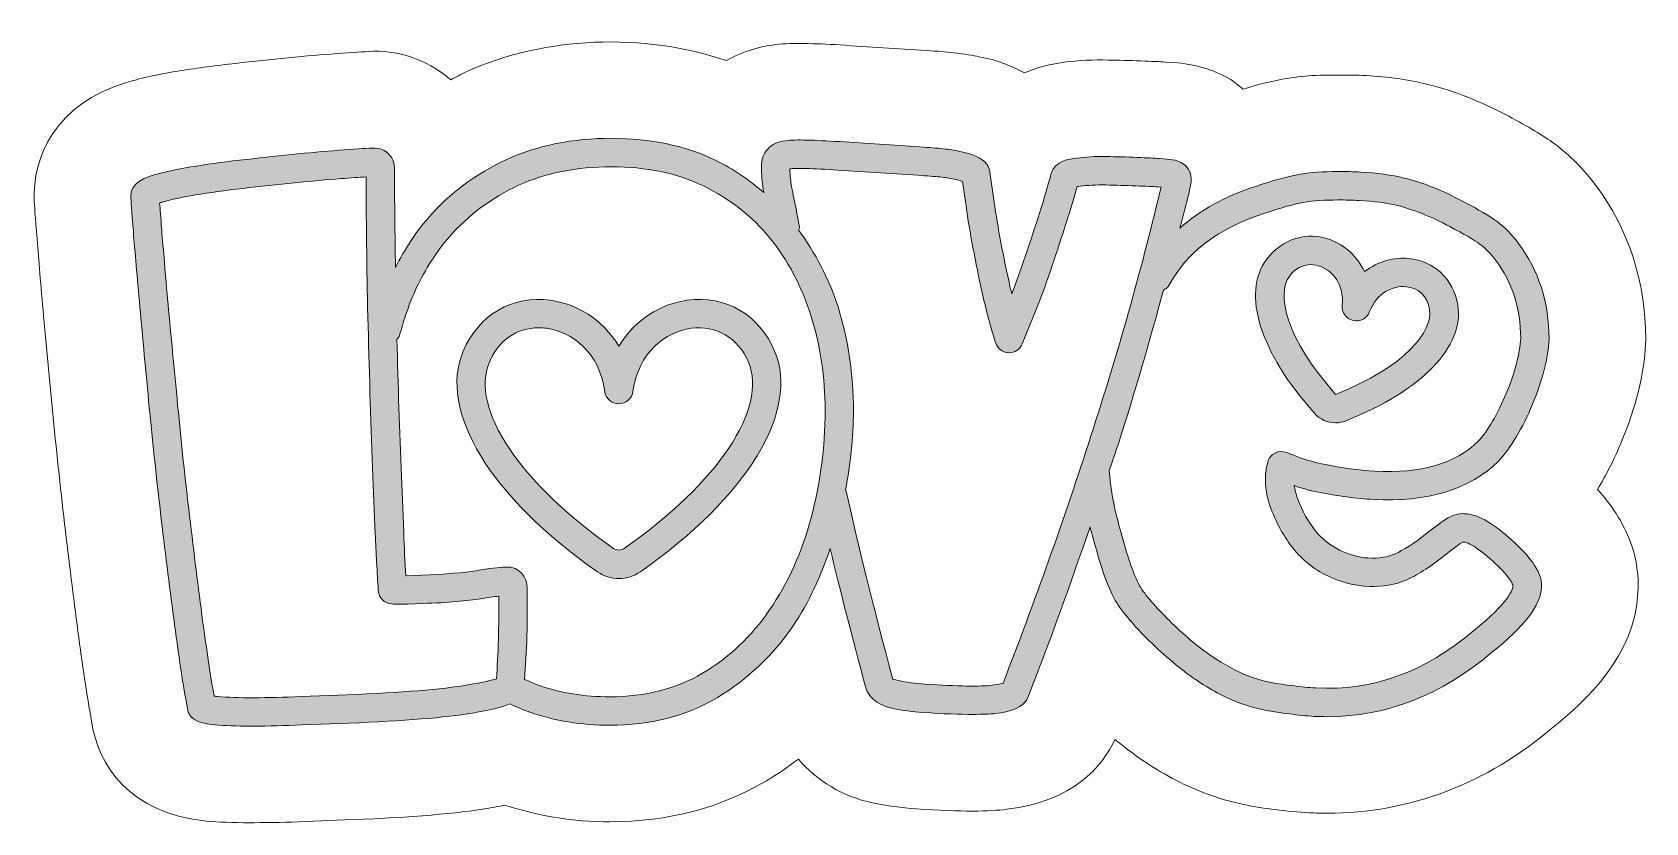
# Model space of a CAD drawing. Header units: inches. Extents: x 1.8 to 28.2, y -17.9 to -12.
# Drawn here: x 16.21 to 28.23, y -17.91 to -12.02 of the extents above; entities that cross this region are included whole.
import ezdxf

# ---------------------------------------------------------------- set-up
doc = ezdxf.new("R2010")
doc.units = ezdxf.units.IN
doc.header["$MEASUREMENT"] = 0
doc.layers.add('1', color=7, linetype='Continuous')

# ---------------------------------------------------------------- blocks, each defined once
blk = doc.blocks.new('block 5')
at = {"layer": '1', "lineweight": 0}
for points, knots in [([(27.332, -15.903), (27.282, -15.848), (27.226, -15.795), (27.165, -15.746), (27.101, -15.694), (27.044, -15.657), (26.986, -15.631), (26.945, -15.615), (26.909, -15.607), (26.878, -15.606), (26.833, -15.603), (26.788, -15.617), (26.737, -15.649), (26.705, -15.67), (26.658, -15.705), (26.599, -15.752), (26.501, -15.829), (26.421, -15.88), (26.362, -15.905), (26.308, -15.929), (26.247, -15.94), (26.159, -15.936), (26.09, -15.932), (26.022, -15.913), (25.949, -15.877), (25.877, -15.842), (25.818, -15.795), (25.768, -15.732), (25.715, -15.666), (25.671, -15.587), (25.637, -15.497), (25.624, -15.463), (25.616, -15.43), (25.611, -15.397), (25.619, -15.4), (25.626, -15.402), (25.634, -15.405), (25.682, -15.421), (25.734, -15.435), (25.789, -15.446), (25.936, -15.475), (26.073, -15.493), (26.199, -15.5), (26.603, -15.521), (26.917, -15.427), (27.132, -15.215), (27.225, -15.112), (27.311, -14.97), (27.385, -14.791), (27.46, -14.611), (27.501, -14.449), (27.509, -14.305), (27.508, -14.033), (27.431, -13.793), (27.281, -13.593), (27.232, -13.527), (27.178, -13.472), (27.121, -13.429), (27.067, -13.39), (26.985, -13.341), (26.869, -13.281), (26.711, -13.196), (26.562, -13.137), (26.429, -13.106), (26.336, -13.083), (26.227, -13.068), (26.106, -13.061), (26.052, -13.058), (25.994, -13.057), (25.935, -13.058), (25.829, -13.057), (25.728, -13.063), (25.64, -13.08), (25.554, -13.095), (25.45, -13.125), (25.324, -13.168), (25.093, -13.241), (24.909, -13.347), (24.759, -13.48), (24.777, -13.405), (24.8, -13.328), (24.818, -13.253), (24.823, -13.235), (24.828, -13.215), (24.832, -13.193), (24.839, -13.161), (24.843, -13.137), (24.844, -13.122), (24.845, -13.098), (24.844, -12.975), (24.666, -12.964), (24.666, -12.964), (24.608, -12.96), (24.608, -12.96), (24.572, -12.958), (24.517, -12.955), (24.44, -12.952), (24.363, -12.949), (24.286, -12.947), (24.209, -12.946), (24.126, -12.944), (24.055, -12.949), (23.99, -12.957), (23.938, -12.964), (23.83, -12.977), (23.802, -13.069), (23.777, -13.163), (23.748, -13.263), (23.714, -13.368), (23.68, -13.474), (23.645, -13.581), (23.608, -13.69), (23.576, -13.787), (23.542, -13.88), (23.508, -13.969), (23.504, -13.955), (23.501, -13.94), (23.497, -13.925), (23.471, -13.806), (23.447, -13.693), (23.427, -13.585), (23.407, -13.478), (23.39, -13.379), (23.377, -13.286), (23.377, -13.286), (23.343, -13.045), (23.343, -13.045), (23.326, -12.979), (23.263, -12.95), (23.186, -12.922), (23.186, -12.922), (23.112, -12.905), (23.112, -12.905), (23.084, -12.899), (23.046, -12.893), (22.997, -12.888), (22.951, -12.883), (22.894, -12.878), (22.824, -12.874), (22.824, -12.874), (22.263, -12.837), (22.263, -12.837), (22.161, -12.831), (22.077, -12.826), (22.01, -12.824), (21.937, -12.821), (21.882, -12.822), (21.842, -12.826), (21.782, -12.831), (21.737, -12.847), (21.703, -12.877), (21.668, -12.909), (21.647, -12.952), (21.644, -13.002), (21.643, -13.026), (21.643, -13.055), (21.646, -13.088), (21.648, -13.117), (21.651, -13.142), (21.653, -13.166), (21.655, -13.18), (21.659, -13.197), (21.662, -13.214), (21.554, -13.122), (21.438, -13.04), (21.305, -12.975), (21.08, -12.865), (20.818, -12.81), (20.528, -12.81), (20.237, -12.81), (19.975, -12.863), (19.746, -12.968), (19.519, -13.073), (19.321, -13.22), (19.16, -13.406), (19.066, -13.514), (18.987, -13.639), (18.919, -13.771), (18.915, -13.529), (18.912, -13.284), (18.911, -13.03), (18.91, -12.975), (18.885, -12.941), (18.865, -12.922), (18.844, -12.903), (18.805, -12.879), (18.748, -12.883), (18.689, -12.885), (18.605, -12.891), (18.497, -12.899), (18.389, -12.907), (18.272, -12.918), (18.145, -12.931), (18.019, -12.944), (17.89, -12.957), (17.758, -12.973), (17.624, -12.988), (17.504, -13.005), (17.396, -13.023), (17.284, -13.041), (17.195, -13.061), (17.123, -13.083), (17.069, -13.099), (16.942, -13.137), (16.948, -13.247), (16.949, -13.267), (16.955, -13.353), (16.967, -13.505), (16.979, -13.654), (16.995, -13.841), (17.016, -14.067), (17.036, -14.292), (17.06, -14.543), (17.086, -14.82), (17.113, -15.097), (17.143, -15.374), (17.175, -15.649), (17.208, -15.924), (17.241, -16.186), (17.274, -16.434), (17.307, -16.683), (17.339, -16.892), (17.368, -17.045), (17.373, -17.16), (17.51, -17.173), (17.576, -17.179), (17.647, -17.185), (17.735, -17.189), (17.84, -17.189), (17.848, -17.189), (17.856, -17.189), (17.864, -17.189), (17.975, -17.188), (18.095, -17.185), (18.223, -17.18), (18.223, -17.18), (18.569, -17.166), (18.569, -17.166), (18.981, -17.15), (19.292, -17.125), (19.493, -17.091), (19.619, -17.069), (19.708, -17.05), (19.77, -17.023), (19.819, -17.046), (19.868, -17.067), (19.92, -17.085), (20.103, -17.149), (20.304, -17.182), (20.516, -17.182), (20.817, -17.182), (21.085, -17.113), (21.313, -16.977), (21.538, -16.843), (21.728, -16.663), (21.879, -16.442), (21.997, -16.271), (22.085, -16.074), (22.156, -15.866), (22.229, -16.175), (22.317, -16.52), (22.421, -16.904), (22.438, -16.958), (22.487, -17.028), (22.62, -17.056), (22.692, -17.071), (22.768, -17.082), (22.846, -17.087), (22.998, -17.097), (23.121, -17.101), (23.217, -17.101), (23.288, -17.101), (23.344, -17.099), (23.388, -17.094), (23.486, -17.082), (23.603, -17.056), (23.633, -16.964), (23.794, -16.55), (23.945, -16.128), (24.091, -15.705), (24.102, -15.746), (24.113, -15.786), (24.124, -15.826), (24.124, -15.826), (24.143, -15.893), (24.143, -15.893), (24.191, -16.069), (24.242, -16.197), (24.3, -16.288), (24.365, -16.38), (24.457, -16.483), (24.574, -16.594), (24.692, -16.705), (24.806, -16.797), (24.916, -16.868), (25.026, -16.939), (25.133, -16.992), (25.231, -17.026), (25.33, -17.06), (25.447, -17.084), (25.576, -17.097), (25.638, -17.106), (25.699, -17.112), (25.76, -17.116), (25.793, -17.117), (25.825, -17.118), (25.857, -17.118), (26.299, -17.118), (26.711, -16.957), (27.079, -16.641), (27.326, -16.446), (27.445, -16.291), (27.452, -16.154), (27.454, -16.124), (27.449, -16.094), (27.44, -16.07), (27.424, -16.021), (27.388, -15.966), (27.332, -15.903)], [0, 0, 0, 0, 1, 1, 1, 2, 2, 2, 3, 3, 3, 4, 4, 4, 5, 5, 5, 6, 6, 6, 7, 7, 7, 8, 8, 8, 9, 9, 9, 10, 10, 10, 11, 11, 11, 12, 12, 12, 13, 13, 13, 14, 14, 14, 15, 15, 15, 16, 16, 16, 17, 17, 17, 18, 18, 18, 19, 19, 19, 20, 20, 20, 21, 21, 21, 22, 22, 22, 23, 23, 23, 24, 24, 24, 25, 25, 25, 26, 26, 26, 27, 27, 27, 28, 28, 28, 29, 29, 29, 30, 30, 30, 31, 31, 31, 32, 32, 32, 33, 33, 33, 34, 34, 34, 35, 35, 35, 36, 36, 36, 37, 37, 37, 38, 38, 38, 39, 39, 39, 40, 40, 40, 41, 41, 41, 42, 42, 42, 43, 43, 43, 44, 44, 44, 45, 45, 45, 46, 46, 46, 47, 47, 47, 48, 48, 48, 49, 49, 49, 50, 50, 50, 51, 51, 51, 52, 52, 52, 53, 53, 53, 54, 54, 54, 55, 55, 55, 56, 56, 56, 57, 57, 57, 58, 58, 58, 59, 59, 59, 60, 60, 60, 61, 61, 61, 62, 62, 62, 63, 63, 63, 64, 64, 64, 65, 65, 65, 66, 66, 66, 67, 67, 67, 68, 68, 68, 69, 69, 69, 70, 70, 70, 71, 71, 71, 72, 72, 72, 73, 73, 73, 74, 74, 74, 75, 75, 75, 76, 76, 76, 77, 77, 77, 78, 78, 78, 79, 79, 79, 80, 80, 80, 81, 81, 81, 82, 82, 82, 83, 83, 83, 84, 84, 84, 85, 85, 85, 86, 86, 86, 87, 87, 87, 88, 88, 88, 89, 89, 89, 90, 90, 90, 91, 91, 91, 92, 92, 92, 93, 93, 93, 94, 94, 94, 95, 95, 95, 96, 96, 96, 97, 97, 97, 98, 98, 98, 99, 99, 99, 100, 100, 100, 101, 101, 101, 102, 102, 102, 103, 103, 103, 104, 104, 104, 105, 105, 105, 106, 106, 106, 106]), ([(21.705, -16.322), (21.571, -16.518), (21.403, -16.677), (21.205, -16.795), (21.01, -16.911), (20.778, -16.97), (20.516, -16.97), (20.327, -16.97), (20.15, -16.942), (19.989, -16.885), (19.952, -16.872), (19.916, -16.856), (19.88, -16.84), (19.896, -16.638), (19.903, -16.411), (19.9, -16.159), (19.9, -16.158), (19.9, -16.157), (19.9, -16.156), (19.897, -16.098), (19.872, -16.063), (19.852, -16.044), (19.831, -16.024), (19.799, -15.998), (19.736, -16.004), (19.69, -16.006), (19.618, -16.014), (19.519, -16.031), (19.431, -16.045), (19.294, -16.057), (19.114, -16.064), (19.114, -16.064), (19, -16.068), (19, -16.068), (18.999, -16.068), (18.997, -16.069), (18.996, -16.069), (18.989, -15.962), (18.984, -15.855), (18.98, -15.747), (18.98, -15.747), (18.963, -15.324), (18.963, -15.324), (18.949, -14.99), (18.939, -14.65), (18.93, -14.307), (18.937, -14.297), (18.947, -14.291), (18.95, -14.279), (18.963, -14.228), (18.978, -14.178), (18.994, -14.129), (19.018, -14.059), (19.044, -13.991), (19.074, -13.926), (19.141, -13.785), (19.223, -13.656), (19.32, -13.544), (19.461, -13.382), (19.635, -13.253), (19.835, -13.16), (20.035, -13.068), (20.268, -13.022), (20.528, -13.022), (20.786, -13.022), (21.017, -13.07), (21.213, -13.165), (21.41, -13.261), (21.576, -13.392), (21.707, -13.553), (21.84, -13.717), (21.943, -13.912), (22.012, -14.13), (22.082, -14.352), (22.118, -14.59), (22.118, -14.839), (22.118, -15.111), (22.083, -15.38), (22.013, -15.638), (21.945, -15.893), (21.841, -16.124), (21.705, -16.322)], [0, 0, 0, 0, 1, 1, 1, 2, 2, 2, 3, 3, 3, 4, 4, 4, 5, 5, 5, 6, 6, 6, 7, 7, 7, 8, 8, 8, 9, 9, 9, 10, 10, 10, 11, 11, 11, 12, 12, 12, 13, 13, 13, 14, 14, 14, 15, 15, 15, 16, 16, 16, 17, 17, 17, 18, 18, 18, 19, 19, 19, 20, 20, 20, 21, 21, 21, 22, 22, 22, 23, 23, 23, 24, 24, 24, 25, 25, 25, 26, 26, 26, 27, 27, 27, 27]), ([(23.443, -16.868), (23.431, -16.872), (23.407, -16.878), (23.363, -16.884), (23.274, -16.894), (23.105, -16.892), (22.86, -16.876), (22.792, -16.871), (22.726, -16.862), (22.663, -16.849), (22.635, -16.843), (22.624, -16.836), (22.622, -16.84), (22.477, -16.298), (22.36, -15.826), (22.275, -15.438), (22.274, -15.435), (22.271, -15.434), (22.27, -15.43), (22.305, -15.236), (22.329, -15.039), (22.329, -14.839), (22.329, -14.568), (22.29, -14.308), (22.214, -14.066), (22.146, -13.853), (22.045, -13.664), (21.921, -13.495), (21.922, -13.487), (21.928, -13.48), (21.927, -13.471), (21.92, -13.426), (21.907, -13.364), (21.895, -13.302), (21.882, -13.24), (21.869, -13.178), (21.863, -13.137), (21.861, -13.119), (21.859, -13.097), (21.857, -13.07), (21.856, -13.058), (21.855, -13.048), (21.855, -13.037), (21.857, -13.037), (21.859, -13.037), (21.861, -13.037), (21.896, -13.033), (21.942, -13.033), (22.002, -13.035), (22.068, -13.038), (22.15, -13.042), (22.249, -13.049), (22.249, -13.049), (22.811, -13.085), (22.811, -13.085), (22.876, -13.089), (22.932, -13.094), (22.974, -13.098), (23.014, -13.103), (23.045, -13.107), (23.067, -13.112), (23.067, -13.112), (23.124, -13.124), (23.124, -13.124), (23.131, -13.127), (23.137, -13.129), (23.142, -13.131), (23.142, -13.131), (23.167, -13.316), (23.167, -13.316), (23.181, -13.411), (23.198, -13.514), (23.219, -13.624), (23.239, -13.733), (23.263, -13.849), (23.29, -13.971), (23.318, -14.094), (23.35, -14.215), (23.387, -14.332), (23.4, -14.375), (23.439, -14.405), (23.483, -14.407), (23.531, -14.407), (23.569, -14.382), (23.586, -14.341), (23.586, -14.341), (23.694, -14.073), (23.694, -14.073), (23.734, -13.972), (23.773, -13.867), (23.809, -13.757), (23.846, -13.648), (23.881, -13.539), (23.915, -13.433), (23.945, -13.341), (23.971, -13.253), (23.994, -13.17), (24.001, -13.169), (24.008, -13.168), (24.017, -13.167), (24.073, -13.16), (24.135, -13.157), (24.207, -13.157), (24.281, -13.159), (24.356, -13.161), (24.431, -13.164), (24.506, -13.167), (24.56, -13.169), (24.594, -13.171), (24.594, -13.171), (24.619, -13.173), (24.619, -13.173), (24.619, -13.173), (24.61, -13.212), (24.61, -13.212), (24.471, -13.794), (24.299, -14.405), (24.097, -15.027), (23.899, -15.643), (23.679, -16.26), (23.443, -16.868)], [0, 0, 0, 0, 1, 1, 1, 2, 2, 2, 3, 3, 3, 4, 4, 4, 5, 5, 5, 6, 6, 6, 7, 7, 7, 8, 8, 8, 9, 9, 9, 10, 10, 10, 11, 11, 11, 12, 12, 12, 13, 13, 13, 14, 14, 14, 15, 15, 15, 16, 16, 16, 17, 17, 17, 18, 18, 18, 19, 19, 19, 20, 20, 20, 21, 21, 21, 22, 22, 22, 23, 23, 23, 24, 24, 24, 25, 25, 25, 26, 26, 26, 27, 27, 27, 28, 28, 28, 29, 29, 29, 30, 30, 30, 31, 31, 31, 32, 32, 32, 33, 33, 33, 34, 34, 34, 35, 35, 35, 36, 36, 36, 37, 37, 37, 38, 38, 38, 39, 39, 39, 40, 40, 40, 40]), ([(19.67, -16.836), (19.639, -16.846), (19.577, -16.861), (19.457, -16.882), (19.265, -16.914), (18.964, -16.939), (18.56, -16.955), (18.56, -16.955), (18.214, -16.969), (18.214, -16.969), (18.089, -16.974), (17.972, -16.976), (17.863, -16.977), (17.756, -16.977), (17.667, -16.975), (17.595, -16.968), (17.585, -16.967), (17.576, -16.966), (17.568, -16.965), (17.541, -16.811), (17.513, -16.624), (17.483, -16.406), (17.451, -16.159), (17.418, -15.898), (17.386, -15.624), (17.353, -15.35), (17.324, -15.075), (17.297, -14.799), (17.271, -14.523), (17.247, -14.272), (17.226, -14.048), (17.206, -13.823), (17.19, -13.637), (17.178, -13.488), (17.171, -13.4), (17.166, -13.334), (17.163, -13.292), (17.169, -13.29), (17.176, -13.288), (17.184, -13.285), (17.248, -13.266), (17.33, -13.248), (17.431, -13.231), (17.535, -13.214), (17.653, -13.198), (17.782, -13.183), (17.913, -13.168), (18.042, -13.154), (18.167, -13.141), (18.291, -13.129), (18.407, -13.118), (18.513, -13.11), (18.587, -13.105), (18.649, -13.1), (18.7, -13.097), (18.701, -13.48), (18.706, -13.851), (18.715, -14.21), (18.725, -14.589), (18.736, -14.964), (18.751, -15.333), (18.751, -15.333), (18.768, -15.755), (18.768, -15.755), (18.774, -15.898), (18.782, -16.039), (18.791, -16.18), (18.795, -16.232), (18.836, -16.274), (18.889, -16.278), (18.927, -16.281), (18.967, -16.282), (19.009, -16.28), (19.009, -16.28), (19.122, -16.275), (19.122, -16.275), (19.311, -16.268), (19.456, -16.256), (19.554, -16.24), (19.608, -16.231), (19.653, -16.224), (19.689, -16.22), (19.69, -16.447), (19.684, -16.655), (19.67, -16.836)], [0, 0, 0, 0, 1, 1, 1, 2, 2, 2, 3, 3, 3, 4, 4, 4, 5, 5, 5, 6, 6, 6, 7, 7, 7, 8, 8, 8, 9, 9, 9, 10, 10, 10, 11, 11, 11, 12, 12, 12, 13, 13, 13, 14, 14, 14, 15, 15, 15, 16, 16, 16, 17, 17, 17, 18, 18, 18, 19, 19, 19, 20, 20, 20, 21, 21, 21, 22, 22, 22, 23, 23, 23, 24, 24, 24, 25, 25, 25, 26, 26, 26, 27, 27, 27, 28, 28, 28, 28]), ([(26.945, -16.478), (26.589, -16.783), (26.194, -16.928), (25.772, -16.904), (25.717, -16.901), (25.662, -16.896), (25.601, -16.887), (25.485, -16.875), (25.383, -16.855), (25.3, -16.826), (25.218, -16.798), (25.127, -16.752), (25.03, -16.689), (24.932, -16.627), (24.828, -16.543), (24.72, -16.44), (24.613, -16.338), (24.53, -16.246), (24.476, -16.17), (24.433, -16.102), (24.389, -15.99), (24.347, -15.837), (24.347, -15.837), (24.327, -15.768), (24.327, -15.768), (24.289, -15.63), (24.251, -15.499), (24.234, -15.289), (24.234, -15.288), (24.233, -15.288), (24.233, -15.287), (24.254, -15.222), (24.278, -15.157), (24.299, -15.092), (24.425, -14.702), (24.535, -14.319), (24.638, -13.94), (24.651, -13.931), (24.667, -13.926), (24.675, -13.911), (24.814, -13.655), (25.047, -13.478), (25.391, -13.368), (25.506, -13.329), (25.603, -13.302), (25.679, -13.288), (25.753, -13.274), (25.837, -13.27), (25.935, -13.269), (25.992, -13.269), (26.045, -13.27), (26.095, -13.273), (26.203, -13.278), (26.297, -13.291), (26.379, -13.311), (26.496, -13.339), (26.627, -13.391), (26.77, -13.468), (26.875, -13.523), (26.951, -13.567), (26.995, -13.6), (27.036, -13.63), (27.074, -13.67), (27.111, -13.719), (27.236, -13.885), (27.297, -14.077), (27.297, -14.299), (27.291, -14.414), (27.255, -14.552), (27.19, -14.709), (27.125, -14.866), (27.053, -14.988), (26.979, -15.068), (26.813, -15.232), (26.555, -15.309), (26.21, -15.289), (26.095, -15.283), (25.967, -15.266), (25.831, -15.238), (25.785, -15.229), (25.741, -15.217), (25.701, -15.204), (25.658, -15.19), (25.624, -15.177), (25.597, -15.167), (25.597, -15.167), (25.555, -15.15), (25.555, -15.15), (25.527, -15.14), (25.496, -15.141), (25.469, -15.154), (25.442, -15.168), (25.422, -15.192), (25.414, -15.221), (25.405, -15.255), (25.399, -15.289), (25.397, -15.323), (25.393, -15.405), (25.407, -15.488), (25.439, -15.572), (25.481, -15.682), (25.536, -15.781), (25.603, -15.865), (25.672, -15.951), (25.757, -16.019), (25.855, -16.067), (25.953, -16.115), (26.051, -16.142), (26.173, -16.148), (26.272, -16.15), (26.364, -16.135), (26.445, -16.1), (26.522, -16.067), (26.615, -16.008), (26.73, -15.918), (26.782, -15.876), (26.822, -15.846), (26.866, -15.817), (26.87, -15.817), (26.884, -15.819), (26.905, -15.826), (26.94, -15.842), (26.982, -15.87), (27.032, -15.91), (27.085, -15.953), (27.132, -15.998), (27.175, -16.045), (27.223, -16.099), (27.236, -16.128), (27.24, -16.142), (27.239, -16.167), (27.214, -16.265), (26.945, -16.478)], [0, 0, 0, 0, 1, 1, 1, 2, 2, 2, 3, 3, 3, 4, 4, 4, 5, 5, 5, 6, 6, 6, 7, 7, 7, 8, 8, 8, 9, 9, 9, 10, 10, 10, 11, 11, 11, 12, 12, 12, 13, 13, 13, 14, 14, 14, 15, 15, 15, 16, 16, 16, 17, 17, 17, 18, 18, 18, 19, 19, 19, 20, 20, 20, 21, 21, 21, 22, 22, 22, 23, 23, 23, 24, 24, 24, 25, 25, 25, 26, 26, 26, 27, 27, 27, 28, 28, 28, 29, 29, 29, 30, 30, 30, 31, 31, 31, 32, 32, 32, 33, 33, 33, 34, 34, 34, 35, 35, 35, 36, 36, 36, 37, 37, 37, 38, 38, 38, 39, 39, 39, 40, 40, 40, 41, 41, 41, 42, 42, 42, 43, 43, 43, 44, 44, 44, 44])]:
    blk.add_open_spline(points, degree=3, knots=knots, dxfattribs=at)
blk = doc.blocks.new('block 6')
at = {"layer": '1', "lineweight": 0}
for points, knots in [([(21.092, -14.016), (20.904, -14.041), (20.704, -14.154), (20.582, -14.358), (20.461, -14.154), (20.261, -14.041), (20.073, -14.016), (19.791, -13.977), (19.538, -14.123), (19.423, -14.395), (19.235, -14.84), (19.627, -15.484), (20.422, -16.038), (20.47, -16.072), (20.526, -16.089), (20.582, -16.089), (20.639, -16.089), (20.695, -16.072), (20.743, -16.038), (21.538, -15.484), (21.93, -14.84), (21.742, -14.395), (21.627, -14.123), (21.378, -13.977), (21.092, -14.016)], [0, 0, 0, 0, 1, 1, 1, 2, 2, 2, 3, 3, 3, 4, 4, 4, 5, 5, 5, 6, 6, 6, 7, 7, 7, 8, 8, 8, 8]), ([(20.622, -15.865), (20.6, -15.881), (20.566, -15.881), (20.543, -15.865), (19.845, -15.378), (19.473, -14.821), (19.618, -14.478), (19.687, -14.314), (19.822, -14.221), (19.984, -14.221), (20.004, -14.221), (20.024, -14.223), (20.044, -14.225), (20.232, -14.251), (20.439, -14.406), (20.477, -14.695), (20.484, -14.747), (20.529, -14.787), (20.582, -14.787), (20.635, -14.787), (20.68, -14.747), (20.687, -14.695), (20.726, -14.406), (20.932, -14.251), (21.12, -14.225), (21.308, -14.2), (21.469, -14.294), (21.547, -14.478), (21.692, -14.821), (21.32, -15.378), (20.622, -15.865)], [0, 0, 0, 0, 1, 1, 1, 2, 2, 2, 3, 3, 3, 4, 4, 4, 5, 5, 5, 6, 6, 6, 7, 7, 7, 8, 8, 8, 9, 9, 9, 10, 10, 10, 10])]:
    blk.add_open_spline(points, degree=3, knots=knots, dxfattribs=at)
blk = doc.blocks.new('block 7')
at = {"layer": '1', "lineweight": 0}
for points, knots in [([(25.919, -14.929), (25.945, -14.929), (25.971, -14.924), (25.996, -14.914), (26.562, -14.69), (26.881, -14.359), (26.828, -14.05), (26.796, -13.858), (26.653, -13.723), (26.465, -13.704), (26.357, -13.695), (26.235, -13.724), (26.135, -13.803), (26.08, -13.687), (25.984, -13.606), (25.884, -13.567), (25.707, -13.499), (25.519, -13.557), (25.404, -13.713), (25.219, -13.966), (25.355, -14.405), (25.762, -14.858), (25.802, -14.904), (25.86, -14.929), (25.919, -14.929)], [0, 0, 0, 0, 1, 1, 1, 2, 2, 2, 3, 3, 3, 4, 4, 4, 5, 5, 5, 6, 6, 6, 7, 7, 7, 8, 8, 8, 8]), ([(25.575, -13.838), (25.617, -13.781), (25.674, -13.751), (25.735, -13.751), (25.759, -13.751), (25.783, -13.755), (25.808, -13.765), (25.898, -13.799), (25.983, -13.902), (25.968, -14.053), (25.963, -14.106), (25.997, -14.154), (26.049, -14.167), (26.102, -14.179), (26.153, -14.151), (26.172, -14.101), (26.226, -13.959), (26.346, -13.907), (26.444, -13.915), (26.537, -13.924), (26.603, -13.988), (26.619, -14.085), (26.647, -14.245), (26.439, -14.511), (25.919, -14.717), (25.546, -14.3), (25.479, -13.969), (25.575, -13.838)], [0, 0, 0, 0, 1, 1, 1, 2, 2, 2, 3, 3, 3, 4, 4, 4, 5, 5, 5, 6, 6, 6, 7, 7, 7, 8, 8, 8, 9, 9, 9, 9])]:
    blk.add_open_spline(points, degree=3, knots=knots, dxfattribs=at)

msp = doc.modelspace()

# ---------------------------------------------------------------- hatches: boundary and pattern name
at = {"layer": '1', "true_color": 0xffffff}
h = msp.add_hatch(color=7, dxfattribs=at)
h.dxf.hatch_style = 2
edge = h.paths.add_edge_path()
edge.add_spline(control_points=[(27.332, -15.903), (27.282, -15.848), (27.226, -15.795), (27.165, -15.746), (27.101, -15.694), (27.044, -15.657), (26.986, -15.631), (26.945, -15.615), (26.909, -15.607), (26.878, -15.606), (26.833, -15.603), (26.788, -15.617), (26.737, -15.649), (26.705, -15.67), (26.658, -15.705), (26.599, -15.752), (26.501, -15.829), (26.421, -15.88), (26.362, -15.905), (26.308, -15.929), (26.247, -15.94), (26.159, -15.936), (26.09, -15.932), (26.022, -15.913), (25.949, -15.877), (25.877, -15.842), (25.818, -15.795), (25.768, -15.732), (25.715, -15.666), (25.671, -15.587), (25.637, -15.497), (25.624, -15.463), (25.616, -15.43), (25.611, -15.397), (25.619, -15.4), (25.626, -15.402), (25.634, -15.405), (25.682, -15.421), (25.734, -15.435), (25.789, -15.446), (25.936, -15.475), (26.073, -15.493), (26.199, -15.5), (26.603, -15.521), (26.917, -15.427), (27.132, -15.215), (27.225, -15.112), (27.311, -14.97), (27.385, -14.791), (27.46, -14.611), (27.501, -14.449), (27.509, -14.305), (27.508, -14.033), (27.431, -13.793), (27.281, -13.593), (27.232, -13.527), (27.178, -13.472), (27.121, -13.429), (27.067, -13.39), (26.985, -13.341), (26.869, -13.281), (26.711, -13.196), (26.562, -13.137), (26.429, -13.106), (26.336, -13.083), (26.227, -13.068), (26.106, -13.061), (26.052, -13.058), (25.994, -13.057), (25.935, -13.058), (25.829, -13.057), (25.728, -13.063), (25.64, -13.08), (25.554, -13.095), (25.45, -13.125), (25.324, -13.168), (25.093, -13.241), (24.909, -13.347), (24.759, -13.48), (24.777, -13.405), (24.8, -13.328), (24.818, -13.253), (24.823, -13.235), (24.828, -13.215), (24.832, -13.193), (24.839, -13.161), (24.843, -13.137), (24.844, -13.122), (24.845, -13.098), (24.844, -12.975), (24.666, -12.964), (24.666, -12.964), (24.608, -12.96), (24.608, -12.96), (24.572, -12.958), (24.517, -12.955), (24.44, -12.952), (24.363, -12.949), (24.286, -12.947), (24.209, -12.946), (24.126, -12.944), (24.055, -12.949), (23.99, -12.957), (23.938, -12.964), (23.83, -12.977), (23.802, -13.069), (23.777, -13.163), (23.748, -13.263), (23.714, -13.368), (23.68, -13.474), (23.645, -13.581), (23.608, -13.69), (23.576, -13.787), (23.542, -13.88), (23.508, -13.969), (23.504, -13.955), (23.501, -13.94), (23.497, -13.925), (23.471, -13.806), (23.447, -13.693), (23.427, -13.585), (23.407, -13.478), (23.39, -13.379), (23.377, -13.286), (23.377, -13.286), (23.343, -13.045), (23.343, -13.045), (23.326, -12.979), (23.263, -12.95), (23.186, -12.922), (23.186, -12.922), (23.112, -12.905), (23.112, -12.905), (23.084, -12.899), (23.046, -12.893), (22.997, -12.888), (22.951, -12.883), (22.894, -12.878), (22.824, -12.874), (22.824, -12.874), (22.263, -12.837), (22.263, -12.837), (22.161, -12.831), (22.077, -12.826), (22.01, -12.824), (21.937, -12.821), (21.882, -12.822), (21.842, -12.826), (21.782, -12.831), (21.737, -12.847), (21.703, -12.877), (21.668, -12.909), (21.647, -12.952), (21.644, -13.002), (21.643, -13.026), (21.643, -13.055), (21.646, -13.088), (21.648, -13.117), (21.651, -13.142), (21.653, -13.166), (21.655, -13.18), (21.659, -13.197), (21.662, -13.214), (21.554, -13.122), (21.438, -13.04), (21.305, -12.975), (21.08, -12.865), (20.818, -12.81), (20.528, -12.81), (20.237, -12.81), (19.975, -12.863), (19.746, -12.968), (19.519, -13.073), (19.321, -13.22), (19.16, -13.406), (19.066, -13.514), (18.987, -13.639), (18.919, -13.771), (18.915, -13.529), (18.912, -13.284), (18.911, -13.03), (18.91, -12.975), (18.885, -12.941), (18.865, -12.922), (18.844, -12.903), (18.805, -12.879), (18.748, -12.883), (18.689, -12.885), (18.605, -12.891), (18.497, -12.899), (18.389, -12.907), (18.272, -12.918), (18.145, -12.931), (18.019, -12.944), (17.89, -12.957), (17.758, -12.973), (17.624, -12.988), (17.504, -13.005), (17.396, -13.023), (17.284, -13.041), (17.195, -13.061), (17.123, -13.083), (17.069, -13.099), (16.942, -13.137), (16.948, -13.247), (16.949, -13.267), (16.955, -13.353), (16.967, -13.505), (16.979, -13.654), (16.995, -13.841), (17.016, -14.067), (17.036, -14.292), (17.06, -14.543), (17.086, -14.82), (17.113, -15.097), (17.143, -15.374), (17.175, -15.649), (17.208, -15.924), (17.241, -16.186), (17.274, -16.434), (17.307, -16.683), (17.339, -16.892), (17.368, -17.045), (17.373, -17.16), (17.51, -17.173), (17.576, -17.179), (17.647, -17.185), (17.735, -17.189), (17.84, -17.189), (17.848, -17.189), (17.856, -17.189), (17.864, -17.189), (17.975, -17.188), (18.095, -17.185), (18.223, -17.18), (18.223, -17.18), (18.569, -17.166), (18.569, -17.166), (18.981, -17.15), (19.292, -17.125), (19.493, -17.091), (19.619, -17.069), (19.708, -17.05), (19.77, -17.023), (19.819, -17.046), (19.868, -17.067), (19.92, -17.085), (20.103, -17.149), (20.304, -17.182), (20.516, -17.182), (20.817, -17.182), (21.085, -17.113), (21.313, -16.977), (21.538, -16.843), (21.728, -16.663), (21.879, -16.442), (21.997, -16.271), (22.085, -16.074), (22.156, -15.866), (22.229, -16.175), (22.317, -16.52), (22.421, -16.904), (22.438, -16.958), (22.487, -17.028), (22.62, -17.056), (22.692, -17.071), (22.768, -17.082), (22.846, -17.087), (22.998, -17.097), (23.121, -17.101), (23.217, -17.101), (23.288, -17.101), (23.344, -17.099), (23.388, -17.094), (23.486, -17.082), (23.603, -17.056), (23.633, -16.964), (23.794, -16.55), (23.945, -16.128), (24.091, -15.705), (24.102, -15.746), (24.113, -15.786), (24.124, -15.826), (24.124, -15.826), (24.143, -15.893), (24.143, -15.893), (24.191, -16.069), (24.242, -16.197), (24.3, -16.288), (24.365, -16.38), (24.457, -16.483), (24.574, -16.594), (24.692, -16.705), (24.806, -16.797), (24.916, -16.868), (25.026, -16.939), (25.133, -16.992), (25.231, -17.026), (25.33, -17.06), (25.447, -17.084), (25.576, -17.097), (25.638, -17.106), (25.699, -17.112), (25.76, -17.116), (25.793, -17.117), (25.825, -17.118), (25.857, -17.118), (26.299, -17.118), (26.711, -16.957), (27.079, -16.641), (27.326, -16.446), (27.445, -16.291), (27.452, -16.154), (27.454, -16.124), (27.449, -16.094), (27.44, -16.07), (27.424, -16.021), (27.388, -15.966), (27.332, -15.903)], knot_values=[0, 0, 0, 0, 1, 1, 1, 2, 2, 2, 3, 3, 3, 4, 4, 4, 5, 5, 5, 6, 6, 6, 7, 7, 7, 8, 8, 8, 9, 9, 9, 10, 10, 10, 11, 11, 11, 12, 12, 12, 13, 13, 13, 14, 14, 14, 15, 15, 15, 16, 16, 16, 17, 17, 17, 18, 18, 18, 19, 19, 19, 20, 20, 20, 21, 21, 21, 22, 22, 22, 23, 23, 23, 24, 24, 24, 25, 25, 25, 26, 26, 26, 27, 27, 27, 28, 28, 28, 29, 29, 29, 30, 30, 30, 31, 31, 31, 32, 32, 32, 33, 33, 33, 34, 34, 34, 35, 35, 35, 36, 36, 36, 37, 37, 37, 38, 38, 38, 39, 39, 39, 40, 40, 40, 41, 41, 41, 42, 42, 42, 43, 43, 43, 44, 44, 44, 45, 45, 45, 46, 46, 46, 47, 47, 47, 48, 48, 48, 49, 49, 49, 50, 50, 50, 51, 51, 51, 52, 52, 52, 53, 53, 53, 54, 54, 54, 55, 55, 55, 56, 56, 56, 57, 57, 57, 58, 58, 58, 59, 59, 59, 60, 60, 60, 61, 61, 61, 62, 62, 62, 63, 63, 63, 64, 64, 64, 65, 65, 65, 66, 66, 66, 67, 67, 67, 68, 68, 68, 69, 69, 69, 70, 70, 70, 71, 71, 71, 72, 72, 72, 73, 73, 73, 74, 74, 74, 75, 75, 75, 76, 76, 76, 77, 77, 77, 78, 78, 78, 79, 79, 79, 80, 80, 80, 81, 81, 81, 82, 82, 82, 83, 83, 83, 84, 84, 84, 85, 85, 85, 86, 86, 86, 87, 87, 87, 88, 88, 88, 89, 89, 89, 90, 90, 90, 91, 91, 91, 92, 92, 92, 93, 93, 93, 94, 94, 94, 95, 95, 95, 96, 96, 96, 97, 97, 97, 98, 98, 98, 99, 99, 99, 100, 100, 100, 101, 101, 101, 102, 102, 102, 103, 103, 103, 104, 104, 104, 105, 105, 105, 106, 106, 106, 106], degree=3, periodic=1)
edge = h.paths.add_edge_path()
edge.add_spline(control_points=[(19.67, -16.836), (19.639, -16.846), (19.577, -16.861), (19.457, -16.882), (19.265, -16.914), (18.964, -16.939), (18.56, -16.955), (18.56, -16.955), (18.214, -16.969), (18.214, -16.969), (18.089, -16.974), (17.972, -16.976), (17.863, -16.977), (17.756, -16.977), (17.667, -16.975), (17.595, -16.968), (17.585, -16.967), (17.576, -16.966), (17.568, -16.965), (17.541, -16.811), (17.513, -16.624), (17.483, -16.406), (17.451, -16.159), (17.418, -15.898), (17.386, -15.624), (17.353, -15.35), (17.324, -15.075), (17.297, -14.799), (17.271, -14.523), (17.247, -14.272), (17.226, -14.048), (17.206, -13.823), (17.19, -13.637), (17.178, -13.488), (17.171, -13.4), (17.166, -13.334), (17.163, -13.292), (17.169, -13.29), (17.176, -13.288), (17.184, -13.285), (17.248, -13.266), (17.33, -13.248), (17.431, -13.231), (17.535, -13.214), (17.653, -13.198), (17.782, -13.183), (17.913, -13.168), (18.042, -13.154), (18.167, -13.141), (18.291, -13.129), (18.407, -13.118), (18.513, -13.11), (18.587, -13.105), (18.649, -13.1), (18.7, -13.097), (18.701, -13.48), (18.706, -13.851), (18.715, -14.21), (18.725, -14.589), (18.736, -14.964), (18.751, -15.333), (18.751, -15.333), (18.768, -15.755), (18.768, -15.755), (18.774, -15.898), (18.782, -16.039), (18.791, -16.18), (18.795, -16.232), (18.836, -16.274), (18.889, -16.278), (18.927, -16.281), (18.967, -16.282), (19.009, -16.28), (19.009, -16.28), (19.122, -16.275), (19.122, -16.275), (19.311, -16.268), (19.456, -16.256), (19.554, -16.24), (19.608, -16.231), (19.653, -16.224), (19.689, -16.22), (19.69, -16.447), (19.684, -16.655), (19.67, -16.836)], knot_values=[0, 0, 0, 0, 1, 1, 1, 2, 2, 2, 3, 3, 3, 4, 4, 4, 5, 5, 5, 6, 6, 6, 7, 7, 7, 8, 8, 8, 9, 9, 9, 10, 10, 10, 11, 11, 11, 12, 12, 12, 13, 13, 13, 14, 14, 14, 15, 15, 15, 16, 16, 16, 17, 17, 17, 18, 18, 18, 19, 19, 19, 20, 20, 20, 21, 21, 21, 22, 22, 22, 23, 23, 23, 24, 24, 24, 25, 25, 25, 26, 26, 26, 27, 27, 27, 28, 28, 28, 28], degree=3, periodic=1)
edge = h.paths.add_edge_path()
edge.add_spline(control_points=[(21.705, -16.322), (21.571, -16.518), (21.403, -16.677), (21.205, -16.795), (21.01, -16.911), (20.778, -16.97), (20.516, -16.97), (20.327, -16.97), (20.15, -16.942), (19.989, -16.885), (19.952, -16.872), (19.916, -16.856), (19.88, -16.84), (19.896, -16.638), (19.903, -16.411), (19.9, -16.159), (19.9, -16.158), (19.9, -16.157), (19.9, -16.156), (19.897, -16.098), (19.872, -16.063), (19.852, -16.044), (19.831, -16.024), (19.799, -15.998), (19.736, -16.004), (19.69, -16.006), (19.618, -16.014), (19.519, -16.031), (19.431, -16.045), (19.294, -16.057), (19.114, -16.064), (19.114, -16.064), (19, -16.068), (19, -16.068), (18.999, -16.068), (18.997, -16.069), (18.996, -16.069), (18.989, -15.962), (18.984, -15.855), (18.98, -15.747), (18.98, -15.747), (18.963, -15.324), (18.963, -15.324), (18.949, -14.99), (18.939, -14.65), (18.93, -14.307), (18.937, -14.297), (18.947, -14.291), (18.95, -14.279), (18.963, -14.228), (18.978, -14.178), (18.994, -14.129), (19.018, -14.059), (19.044, -13.991), (19.074, -13.926), (19.141, -13.785), (19.223, -13.656), (19.32, -13.544), (19.461, -13.382), (19.635, -13.253), (19.835, -13.16), (20.035, -13.068), (20.268, -13.022), (20.528, -13.022), (20.786, -13.022), (21.017, -13.07), (21.213, -13.165), (21.41, -13.261), (21.576, -13.392), (21.707, -13.553), (21.84, -13.717), (21.943, -13.912), (22.012, -14.13), (22.082, -14.352), (22.118, -14.59), (22.118, -14.839), (22.118, -15.111), (22.083, -15.38), (22.013, -15.638), (21.945, -15.893), (21.841, -16.124), (21.705, -16.322)], knot_values=[0, 0, 0, 0, 1, 1, 1, 2, 2, 2, 3, 3, 3, 4, 4, 4, 5, 5, 5, 6, 6, 6, 7, 7, 7, 8, 8, 8, 9, 9, 9, 10, 10, 10, 11, 11, 11, 12, 12, 12, 13, 13, 13, 14, 14, 14, 15, 15, 15, 16, 16, 16, 17, 17, 17, 18, 18, 18, 19, 19, 19, 20, 20, 20, 21, 21, 21, 22, 22, 22, 23, 23, 23, 24, 24, 24, 25, 25, 25, 26, 26, 26, 27, 27, 27, 27], degree=3, periodic=1)
edge = h.paths.add_edge_path()
edge.add_spline(control_points=[(23.443, -16.868), (23.431, -16.872), (23.407, -16.878), (23.363, -16.884), (23.274, -16.894), (23.105, -16.892), (22.86, -16.876), (22.792, -16.871), (22.726, -16.862), (22.663, -16.849), (22.635, -16.843), (22.624, -16.836), (22.622, -16.84), (22.477, -16.298), (22.36, -15.826), (22.275, -15.438), (22.274, -15.435), (22.271, -15.434), (22.27, -15.43), (22.305, -15.236), (22.329, -15.039), (22.329, -14.839), (22.329, -14.568), (22.29, -14.308), (22.214, -14.066), (22.146, -13.853), (22.045, -13.664), (21.921, -13.495), (21.922, -13.487), (21.928, -13.48), (21.927, -13.471), (21.92, -13.426), (21.907, -13.364), (21.895, -13.302), (21.882, -13.24), (21.869, -13.178), (21.863, -13.137), (21.861, -13.119), (21.859, -13.097), (21.857, -13.07), (21.856, -13.058), (21.855, -13.048), (21.855, -13.037), (21.857, -13.037), (21.859, -13.037), (21.861, -13.037), (21.896, -13.033), (21.942, -13.033), (22.002, -13.035), (22.068, -13.038), (22.15, -13.042), (22.249, -13.049), (22.249, -13.049), (22.811, -13.085), (22.811, -13.085), (22.876, -13.089), (22.932, -13.094), (22.974, -13.098), (23.014, -13.103), (23.045, -13.107), (23.067, -13.112), (23.067, -13.112), (23.124, -13.124), (23.124, -13.124), (23.131, -13.127), (23.137, -13.129), (23.142, -13.131), (23.142, -13.131), (23.167, -13.316), (23.167, -13.316), (23.181, -13.411), (23.198, -13.514), (23.219, -13.624), (23.239, -13.733), (23.263, -13.849), (23.29, -13.971), (23.318, -14.094), (23.35, -14.215), (23.387, -14.332), (23.4, -14.375), (23.439, -14.405), (23.483, -14.407), (23.531, -14.407), (23.569, -14.382), (23.586, -14.341), (23.586, -14.341), (23.694, -14.073), (23.694, -14.073), (23.734, -13.972), (23.773, -13.867), (23.809, -13.757), (23.846, -13.648), (23.881, -13.539), (23.915, -13.433), (23.945, -13.341), (23.971, -13.253), (23.994, -13.17), (24.001, -13.169), (24.008, -13.168), (24.017, -13.167), (24.073, -13.16), (24.135, -13.157), (24.207, -13.157), (24.281, -13.159), (24.356, -13.161), (24.431, -13.164), (24.506, -13.167), (24.56, -13.169), (24.594, -13.171), (24.594, -13.171), (24.619, -13.173), (24.619, -13.173), (24.619, -13.173), (24.61, -13.212), (24.61, -13.212), (24.471, -13.794), (24.299, -14.405), (24.097, -15.027), (23.899, -15.643), (23.679, -16.26), (23.443, -16.868)], knot_values=[0, 0, 0, 0, 1, 1, 1, 2, 2, 2, 3, 3, 3, 4, 4, 4, 5, 5, 5, 6, 6, 6, 7, 7, 7, 8, 8, 8, 9, 9, 9, 10, 10, 10, 11, 11, 11, 12, 12, 12, 13, 13, 13, 14, 14, 14, 15, 15, 15, 16, 16, 16, 17, 17, 17, 18, 18, 18, 19, 19, 19, 20, 20, 20, 21, 21, 21, 22, 22, 22, 23, 23, 23, 24, 24, 24, 25, 25, 25, 26, 26, 26, 27, 27, 27, 28, 28, 28, 29, 29, 29, 30, 30, 30, 31, 31, 31, 32, 32, 32, 33, 33, 33, 34, 34, 34, 35, 35, 35, 36, 36, 36, 37, 37, 37, 38, 38, 38, 39, 39, 39, 40, 40, 40, 40], degree=3, periodic=1)
edge = h.paths.add_edge_path()
edge.add_spline(control_points=[(26.945, -16.478), (26.589, -16.783), (26.194, -16.928), (25.772, -16.904), (25.717, -16.901), (25.662, -16.896), (25.601, -16.887), (25.485, -16.875), (25.383, -16.855), (25.3, -16.826), (25.218, -16.798), (25.127, -16.752), (25.03, -16.689), (24.932, -16.627), (24.828, -16.543), (24.72, -16.44), (24.613, -16.338), (24.53, -16.246), (24.476, -16.17), (24.433, -16.102), (24.389, -15.99), (24.347, -15.837), (24.347, -15.837), (24.327, -15.768), (24.327, -15.768), (24.289, -15.63), (24.251, -15.499), (24.234, -15.289), (24.234, -15.288), (24.233, -15.288), (24.233, -15.287), (24.254, -15.222), (24.278, -15.157), (24.299, -15.092), (24.425, -14.702), (24.535, -14.319), (24.638, -13.94), (24.651, -13.931), (24.667, -13.926), (24.675, -13.911), (24.814, -13.655), (25.047, -13.478), (25.391, -13.368), (25.506, -13.329), (25.603, -13.302), (25.679, -13.288), (25.753, -13.274), (25.837, -13.27), (25.935, -13.269), (25.992, -13.269), (26.045, -13.27), (26.095, -13.273), (26.203, -13.278), (26.297, -13.291), (26.379, -13.311), (26.496, -13.339), (26.627, -13.391), (26.77, -13.468), (26.875, -13.523), (26.951, -13.567), (26.995, -13.6), (27.036, -13.63), (27.074, -13.67), (27.111, -13.719), (27.236, -13.885), (27.297, -14.077), (27.297, -14.299), (27.291, -14.414), (27.255, -14.552), (27.19, -14.709), (27.125, -14.866), (27.053, -14.988), (26.979, -15.068), (26.813, -15.232), (26.555, -15.309), (26.21, -15.289), (26.095, -15.283), (25.967, -15.266), (25.831, -15.238), (25.785, -15.229), (25.741, -15.217), (25.701, -15.204), (25.658, -15.19), (25.624, -15.177), (25.597, -15.167), (25.597, -15.167), (25.555, -15.15), (25.555, -15.15), (25.527, -15.14), (25.496, -15.141), (25.469, -15.154), (25.442, -15.168), (25.422, -15.192), (25.414, -15.221), (25.405, -15.255), (25.399, -15.289), (25.397, -15.323), (25.393, -15.405), (25.407, -15.488), (25.439, -15.572), (25.481, -15.682), (25.536, -15.781), (25.603, -15.865), (25.672, -15.951), (25.757, -16.019), (25.855, -16.067), (25.953, -16.115), (26.051, -16.142), (26.173, -16.148), (26.272, -16.15), (26.364, -16.135), (26.445, -16.1), (26.522, -16.067), (26.615, -16.008), (26.73, -15.918), (26.782, -15.876), (26.822, -15.846), (26.866, -15.817), (26.87, -15.817), (26.884, -15.819), (26.905, -15.826), (26.94, -15.842), (26.982, -15.87), (27.032, -15.91), (27.085, -15.953), (27.132, -15.998), (27.175, -16.045), (27.223, -16.099), (27.236, -16.128), (27.24, -16.142), (27.239, -16.167), (27.214, -16.265), (26.945, -16.478)], knot_values=[0, 0, 0, 0, 1, 1, 1, 2, 2, 2, 3, 3, 3, 4, 4, 4, 5, 5, 5, 6, 6, 6, 7, 7, 7, 8, 8, 8, 9, 9, 9, 10, 10, 10, 11, 11, 11, 12, 12, 12, 13, 13, 13, 14, 14, 14, 15, 15, 15, 16, 16, 16, 17, 17, 17, 18, 18, 18, 19, 19, 19, 20, 20, 20, 21, 21, 21, 22, 22, 22, 23, 23, 23, 24, 24, 24, 25, 25, 25, 26, 26, 26, 27, 27, 27, 28, 28, 28, 29, 29, 29, 30, 30, 30, 31, 31, 31, 32, 32, 32, 33, 33, 33, 34, 34, 34, 35, 35, 35, 36, 36, 36, 37, 37, 37, 38, 38, 38, 39, 39, 39, 40, 40, 40, 41, 41, 41, 42, 42, 42, 43, 43, 43, 44, 44, 44, 44], degree=3, periodic=1)
edge = h.paths.add_edge_path()
edge.add_spline(control_points=[(21.092, -14.016), (20.904, -14.041), (20.704, -14.154), (20.582, -14.358), (20.461, -14.154), (20.261, -14.041), (20.073, -14.016), (19.791, -13.977), (19.538, -14.123), (19.423, -14.395), (19.235, -14.84), (19.627, -15.484), (20.422, -16.038), (20.47, -16.072), (20.526, -16.089), (20.582, -16.089), (20.639, -16.089), (20.695, -16.072), (20.743, -16.038), (21.538, -15.484), (21.93, -14.84), (21.742, -14.395), (21.627, -14.123), (21.378, -13.977), (21.092, -14.016)], knot_values=[0, 0, 0, 0, 1, 1, 1, 2, 2, 2, 3, 3, 3, 4, 4, 4, 5, 5, 5, 6, 6, 6, 7, 7, 7, 8, 8, 8, 8], degree=3, periodic=1)
edge = h.paths.add_edge_path()
edge.add_spline(control_points=[(20.622, -15.865), (20.6, -15.881), (20.566, -15.881), (20.543, -15.865), (19.845, -15.378), (19.473, -14.821), (19.618, -14.478), (19.687, -14.314), (19.822, -14.221), (19.984, -14.221), (20.004, -14.221), (20.024, -14.223), (20.044, -14.225), (20.232, -14.251), (20.439, -14.406), (20.477, -14.695), (20.484, -14.747), (20.529, -14.787), (20.582, -14.787), (20.635, -14.787), (20.68, -14.747), (20.687, -14.695), (20.726, -14.406), (20.932, -14.251), (21.12, -14.225), (21.308, -14.2), (21.469, -14.294), (21.547, -14.478), (21.692, -14.821), (21.32, -15.378), (20.622, -15.865)], knot_values=[0, 0, 0, 0, 1, 1, 1, 2, 2, 2, 3, 3, 3, 4, 4, 4, 5, 5, 5, 6, 6, 6, 7, 7, 7, 8, 8, 8, 9, 9, 9, 10, 10, 10, 10], degree=3, periodic=1)
edge = h.paths.add_edge_path()
edge.add_spline(control_points=[(25.919, -14.929), (25.945, -14.929), (25.971, -14.924), (25.996, -14.914), (26.562, -14.69), (26.881, -14.359), (26.828, -14.05), (26.796, -13.858), (26.653, -13.723), (26.465, -13.704), (26.357, -13.695), (26.235, -13.724), (26.135, -13.803), (26.08, -13.687), (25.984, -13.606), (25.884, -13.567), (25.707, -13.499), (25.519, -13.557), (25.404, -13.713), (25.219, -13.966), (25.355, -14.405), (25.762, -14.858), (25.802, -14.904), (25.86, -14.929), (25.919, -14.929)], knot_values=[0, 0, 0, 0, 1, 1, 1, 2, 2, 2, 3, 3, 3, 4, 4, 4, 5, 5, 5, 6, 6, 6, 7, 7, 7, 8, 8, 8, 8], degree=3, periodic=1)
edge = h.paths.add_edge_path()
edge.add_spline(control_points=[(25.575, -13.838), (25.617, -13.781), (25.674, -13.751), (25.735, -13.751), (25.759, -13.751), (25.783, -13.755), (25.808, -13.765), (25.898, -13.799), (25.983, -13.902), (25.968, -14.053), (25.963, -14.106), (25.997, -14.154), (26.049, -14.167), (26.102, -14.179), (26.153, -14.151), (26.172, -14.101), (26.226, -13.959), (26.346, -13.907), (26.444, -13.915), (26.537, -13.924), (26.603, -13.988), (26.619, -14.085), (26.647, -14.245), (26.439, -14.511), (25.919, -14.717), (25.546, -14.3), (25.479, -13.969), (25.575, -13.838)], knot_values=[0, 0, 0, 0, 1, 1, 1, 2, 2, 2, 3, 3, 3, 4, 4, 4, 5, 5, 5, 6, 6, 6, 7, 7, 7, 8, 8, 8, 9, 9, 9, 9], degree=3, periodic=1)

# ---------------------------------------------------------------- linework, layer by layer
at = {"layer": '1', "color": 12, "lineweight": 9, "true_color": 0xd00017}
msp.add_open_spline([(28.227, -14.341), (28.228, -14.329), (28.228, -14.316), (28.228, -14.304), (28.228, -13.879), (28.099, -13.484), (27.859, -13.164), (27.767, -13.041), (27.662, -12.935), (27.549, -12.851), (27.463, -12.788), (27.353, -12.722), (27.208, -12.646), (26.995, -12.532), (26.788, -12.451), (26.603, -12.408), (26.464, -12.373), (26.309, -12.351), (26.148, -12.343), (26.077, -12.339), (26, -12.338), (25.945, -12.339), (25.788, -12.335), (25.642, -12.348), (25.511, -12.372), (25.425, -12.388), (25.328, -12.414), (25.229, -12.444), (25.197, -12.419), (25.17, -12.391), (25.135, -12.37), (25.01, -12.297), (24.868, -12.255), (24.714, -12.246), (24.714, -12.246), (24.65, -12.242), (24.65, -12.242), (24.611, -12.239), (24.551, -12.237), (24.468, -12.233), (24.385, -12.23), (24.302, -12.228), (24.228, -12.227), (24.117, -12.224), (24.008, -12.229), (23.899, -12.243), (23.784, -12.258), (23.686, -12.285), (23.602, -12.322), (23.55, -12.294), (23.494, -12.269), (23.434, -12.247), (23.406, -12.236), (23.377, -12.228), (23.348, -12.221), (23.348, -12.221), (23.265, -12.202), (23.265, -12.202), (23.221, -12.192), (23.159, -12.182), (23.074, -12.172), (23.02, -12.167), (22.953, -12.161), (22.871, -12.156), (22.871, -12.156), (22.311, -12.12), (22.311, -12.12), (22.2, -12.112), (22.107, -12.107), (22.029, -12.105), (21.921, -12.101), (21.837, -12.104), (21.777, -12.109), (21.633, -12.122), (21.502, -12.164), (21.383, -12.231), (20.772, -12.02), (20.021, -12.05), (19.445, -12.315), (19.406, -12.333), (19.369, -12.355), (19.33, -12.375), (19.327, -12.372), (19.325, -12.369), (19.322, -12.366), (19.146, -12.219), (18.921, -12.146), (18.717, -12.164), (18.653, -12.167), (18.562, -12.173), (18.441, -12.182), (18.328, -12.19), (18.205, -12.202), (18.071, -12.215), (17.943, -12.228), (17.811, -12.242), (17.676, -12.258), (17.529, -12.275), (17.395, -12.293), (17.277, -12.313), (17.129, -12.338), (17.008, -12.366), (16.916, -12.394), (16.387, -12.552), (16.214, -12.955), (16.229, -13.273), (16.23, -13.295), (16.236, -13.391), (16.25, -13.561), (16.262, -13.713), (16.278, -13.903), (16.299, -14.133), (16.299, -14.133), (16.37, -14.889), (16.37, -14.889), (16.398, -15.172), (16.428, -15.453), (16.461, -15.733), (16.494, -16.012), (16.527, -16.278), (16.561, -16.529), (16.594, -16.779), (16.627, -16.99), (16.656, -17.149), (16.699, -17.476), (16.942, -17.843), (17.512, -17.896), (17.6, -17.903), (17.707, -17.908), (17.835, -17.908), (17.836, -17.908), (17.867, -17.908), (17.868, -17.908), (17.987, -17.907), (18.115, -17.905), (18.251, -17.899), (18.251, -17.899), (18.598, -17.885), (18.598, -17.885), (19.046, -17.868), (19.377, -17.839), (19.613, -17.8), (19.646, -17.794), (19.688, -17.787), (19.733, -17.777), (19.979, -17.857), (20.241, -17.901), (20.516, -17.901), (20.949, -17.901), (21.341, -17.798), (21.682, -17.595), (21.764, -17.546), (21.843, -17.492), (21.919, -17.434), (22.057, -17.594), (22.245, -17.713), (22.472, -17.76), (22.576, -17.782), (22.686, -17.797), (22.799, -17.805), (22.969, -17.816), (23.108, -17.821), (23.216, -17.821), (23.323, -17.821), (23.408, -17.816), (23.471, -17.808), (23.965, -17.75), (24.182, -17.489), (24.276, -17.288), (24.36, -17.356), (24.444, -17.419), (24.527, -17.473), (24.685, -17.575), (24.843, -17.653), (24.995, -17.706), (25.147, -17.759), (25.319, -17.795), (25.47, -17.809), (25.556, -17.821), (25.64, -17.83), (25.725, -17.834), (25.77, -17.836), (25.813, -17.838), (25.857, -17.838), (26.467, -17.838), (27.052, -17.613), (27.526, -17.206), (27.791, -16.996), (28.146, -16.663), (28.17, -16.196), (28.178, -16.071), (28.159, -15.943), (28.124, -15.845), (28.075, -15.699), (27.991, -15.561), (27.869, -15.425), (27.935, -15.317), (27.995, -15.198), (28.049, -15.068), (28.157, -14.809), (28.215, -14.571), (28.227, -14.341)], degree=3, knots=[0, 0, 0, 0, 1, 1, 1, 2, 2, 2, 3, 3, 3, 4, 4, 4, 5, 5, 5, 6, 6, 6, 7, 7, 7, 8, 8, 8, 9, 9, 9, 10, 10, 10, 11, 11, 11, 12, 12, 12, 13, 13, 13, 14, 14, 14, 15, 15, 15, 16, 16, 16, 17, 17, 17, 18, 18, 18, 19, 19, 19, 20, 20, 20, 21, 21, 21, 22, 22, 22, 23, 23, 23, 24, 24, 24, 25, 25, 25, 26, 26, 26, 27, 27, 27, 28, 28, 28, 29, 29, 29, 30, 30, 30, 31, 31, 31, 32, 32, 32, 33, 33, 33, 34, 34, 34, 35, 35, 35, 36, 36, 36, 37, 37, 37, 38, 38, 38, 39, 39, 39, 40, 40, 40, 41, 41, 41, 42, 42, 42, 43, 43, 43, 44, 44, 44, 45, 45, 45, 46, 46, 46, 47, 47, 47, 48, 48, 48, 49, 49, 49, 50, 50, 50, 51, 51, 51, 52, 52, 52, 53, 53, 53, 54, 54, 54, 55, 55, 55, 56, 56, 56, 57, 57, 57, 58, 58, 58, 59, 59, 59, 60, 60, 60, 61, 61, 61, 62, 62, 62, 63, 63, 63, 64, 64, 64, 65, 65, 65, 66, 66, 66, 67, 67, 67, 67], dxfattribs=at)

# ---------------------------------------------------------------- block references
at = {"layer": '1'}
for name in ['block 5', 'block 7', 'block 6']:
    msp.add_blockref(name, (0, 0), dxfattribs=at)

doc.saveas('drawing.dxf')
